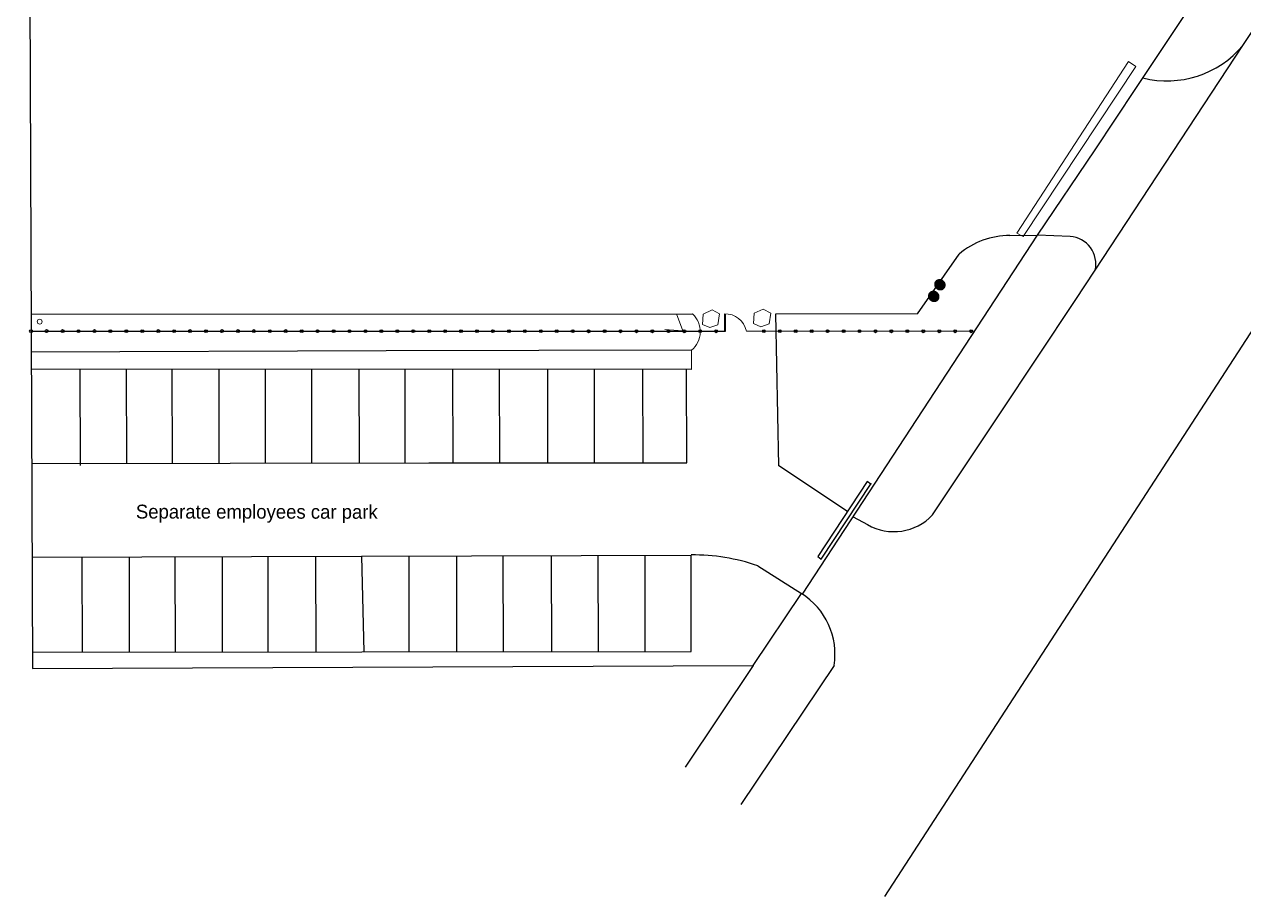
# Model space of a CAD drawing. Header units: inches. Extents: x -116118 to 73671, y 138219 to 302509.
# Drawn here: x -77734 to 10345, y 138219 to 201215 of the extents above; entities that cross this region are included whole.
import ezdxf

# ---------------------------------------------------------------- set-up
doc = ezdxf.new("R2010")
doc.units = ezdxf.units.IN
doc.header["$MEASUREMENT"] = 0
for name, color, linetype in [('001 SEC IP Cameras Inside', 150, 'Continuous'), ('EXTERIEUR', 6, 'Continuous'), ('IT', 170, 'Continuous'), ('NEW EQUIPEMENT', 10, 'Continuous')]:
    doc.layers.add(name, color=color, linetype=linetype)

msp = doc.modelspace()

# ---------------------------------------------------------------- hatches: boundary and pattern name
at = {"layer": '001 SEC IP Cameras Inside', "lineweight": 9, "ltscale": 100, "true_color": 0xf4ee51}
h = msp.add_hatch(dxfattribs=at)
h.set_pattern_fill('ANSI31', color=41)
h.set_pattern_definition([(45, (31500.05331, -21517.19956), (-0.08838834765, 0.08838834765), [])])
h.paths.add_polyline_path([(-11972, 182410, 1), (-11218, 182410, 1)])
h = msp.add_hatch(dxfattribs=at)
h.set_pattern_fill('ANSI31', color=41)
h.set_pattern_definition([(45, (31054.61344, -22356.14432), (-0.08838834765, 0.08838834765), [])])
h.paths.add_polyline_path([(-12417, 181571, 1), (-11663, 181571, 1)])

# ---------------------------------------------------------------- linework, layer by layer
at = {"layer": 'EXTERIEUR', "lineweight": 25, "ltscale": 100}
for p, q in [((-77734, 298273), (-77155, 154691)), ((73671, 275748), (-15592, 138219)), ((10282, 199698), (20438, 214926)), ((2558, 196573), (7817, 204474)), ((-380, 183456), (10282, 199698)), ((-386, 192151), (2558, 196573)), ((-4556, 185990), (-386, 192151)), ((-21513, 160052), (-4556, 185990)), ((-6542, 185958), (-4556, 185990)), ((-2176, 185898), (-4556, 185990)), ((-13203, 180311), (-10207, 184621)), ((-1826, 181281), (-380, 183456)), ((-7269, 173093), (-1826, 181281)), ((-77258, 180292), (-29465, 180306)), ((-23222, 169321), (-23447, 180308)), ((-51589, 177643), (-77247, 177540)), ((-29535, 177676), (-51589, 177643)), ((-29536, 176284), (-77242, 176311)), ((-12130, 165782), (-7269, 173093)), ((-18272, 166039), (-23222, 169321)), ((-16853, 168192), (-20423, 162775)), ((-20173, 162584), (-16566, 168046)), ((-16586, 168016), (-16853, 168192)), ((-16566, 168046), (-16586, 168016)), ((-17859, 165653), (-16823, 165084)), ((-29562, 155920), (-29569, 162891)), ((-24759, 162112), (-21602, 160109)), ((-20423, 162775), (-20173, 162584)), ((-25079, 154914), (-21602, 160109)), ((-77159, 155869), (-29562, 155920)), ((-77155, 154691), (-25079, 154914)), ((-25079, 154914), (-29992, 147572)), ((-19240, 154910), (-25968, 144868))]:
    msp.add_line(p, q, dxfattribs=at)
at = {"layer": 'EXTERIEUR', "lineweight": 9, "ltscale": 100}
for p, q in [((-23447, 180308), (-13203, 180311)), ((-29535, 177676), (-29536, 176284))]:
    msp.add_line(p, q, dxfattribs=at)
at = {"layer": 'EXTERIEUR', "lineweight": 25, "ltscale": 100}
for centre, radius, start, end in [((4822, 204231), 7096, 255.76024, 320.30469), ((-6629, 180507), 5451, 89.07771, 131.01053), ((-2325, 183907), 1997, 346.93232, 85.72164), ((-14921, 168428), 3847, 240.37985, 316.53112), ((-29375, 148856), 14037, 70.80112, 90.79359), ((-24330, 155733), 5156, 350.81888, 58.06353)]:
    msp.add_arc(centre, radius, start, end, dxfattribs=at)
at = {"layer": 'EXTERIEUR', "lineweight": 9, "ltscale": 100}
msp.add_arc((-30667, 179022), 1759, 310.05272, 46.88576, dxfattribs=at)
at = {"layer": 'IT', "lineweight": 25, "ltscale": 100}
for p, q in [((-73735, 176309), (-73699, 169362)), ((-70376, 176307), (-70368, 169513)), ((-67077, 176305), (-67069, 169517)), ((-63686, 176303), (-63678, 169521)), ((-60341, 176301), (-60333, 169525)), ((-56996, 176299), (-56988, 169529)), ((-53561, 176298), (-53553, 169533)), ((-50261, 176296), (-50253, 169537)), ((-46795, 176294), (-46787, 169541)), ((-43426, 176292), (-43419, 169545)), ((-39951, 176290), (-39943, 169549)), ((-36582, 176288), (-36574, 169553)), ((-33071, 176286), (-33063, 169557)), ((-29882, 169560), (-29890, 176284)), ((-77214, 169505), (-48523, 169539)), ((-48523, 169539), (-29882, 169560)), ((-77187, 162739), (-29569, 162891)), ((-73578, 162751), (-73571, 155873)), ((-70167, 162762), (-70160, 155877)), ((-66856, 162772), (-66849, 155880)), ((-63445, 162783), (-63438, 155884)), ((-60158, 162794), (-60151, 155887)), ((-56698, 162805), (-56690, 155891)), ((-53378, 162815), (-53216, 155894)), ((-49971, 162826), (-49963, 155898)), ((-46529, 162837), (-46522, 155902)), ((-43161, 162848), (-43153, 155905)), ((-39673, 162859), (-39666, 155909)), ((-36300, 162870), (-36292, 155912)), ((-32913, 162881), (-32906, 155916))]:
    msp.add_line(p, q, dxfattribs=at)
at = {"layer": 'NEW EQUIPEMENT', "lineweight": 9, "ltscale": 100}
for p, q in [((-6037, 186131), (2026, 198532)), ((2556, 198181), (-5578, 185895)), ((2026, 198532), (2556, 198181)), ((-6037, 186131), (-5578, 185895)), ((-30159, 179090), (-30634, 180306)), ((-27163, 179064), (-27162, 180306)), ((-27074, 179058), (-27074, 180306)), ((-30159, 179090), (-31476, 179185)), ((-25571, 179064), (-9086, 179061))]:
    msp.add_line(p, q, dxfattribs=at)
at = {"layer": 'NEW EQUIPEMENT', "lineweight": 25, "ltscale": 100}
msp.add_line((-77253, 179058), (-27074, 179058), dxfattribs=at)
at = {"layer": 'NEW EQUIPEMENT', "lineweight": 9, "ltscale": 100}
for points in [[(-28043, 180588), (-28707, 180285), (-28745, 179546), (-28214, 179319), (-27626, 179527), (-27512, 180304), (-28043, 180588)], [(-24352, 180650), (-25016, 180347), (-25053, 179608), (-24522, 179381), (-23934, 179589), (-23820, 180366), (-24352, 180650)]]:
    msp.add_lwpolyline(points, dxfattribs=at)
msp.add_circle((-76626, 179742), 179, dxfattribs=at)
at = {"layer": 'NEW EQUIPEMENT', "lineweight": 25, "ltscale": 100}
for centre, radius in [((-77253, 179058), 105), ((-77253, 179058), 1.455191522836685e-11), ((-76124, 179062), 105), ((-74973, 179062), 105), ((-73822, 179060), 105), ((-72670, 179063), 105), ((-71518, 179061), 105), ((-70366, 179061), 105), ((-69215, 179059), 105), ((-68062, 179062), 105), ((-66911, 179060), 105), ((-65762, 179062), 105), ((-64611, 179061), 105), ((-63458, 179064), 105), ((-62307, 179062), 105), ((-61155, 179062), 105), ((-60004, 179060), 105), ((-58851, 179063), 105), ((-57700, 179061), 105), ((-57698, 179059), 105), ((-56548, 179059), 105), ((-55396, 179057), 105), ((-54244, 179060), 105), ((-53092, 179058), 105), ((-51941, 179058), 105), ((-50789, 179056), 105), ((-49637, 179059), 105), ((-48485, 179057), 105), ((-47337, 179059), 105), ((-46185, 179057), 105), ((-45033, 179060), 105), ((-43881, 179058), 105), ((-42730, 179058), 105), ((-41578, 179056), 105), ((-40426, 179059), 105), ((-39274, 179058), 105), ((-39275, 179057), 105), ((-38123, 179055), 105), ((-36971, 179053), 105), ((-35819, 179056), 105), ((-34667, 179054), 105), ((-33516, 179054), 105), ((-32364, 179052), 105), ((-31212, 179055), 105), ((-30060, 179053), 105), ((-28911, 179055), 105), ((-27760, 179054), 105), ((-24312, 179056), 105), ((-23160, 179059), 105), ((-22009, 179058), 105), ((-20857, 179057), 105), ((-19705, 179056), 105), ((-18553, 179058), 105), ((-17401, 179057), 105), ((-17402, 179056), 105), ((-16250, 179054), 105), ((-15098, 179052), 105), ((-13946, 179055), 105), ((-12795, 179053), 105), ((-11643, 179053), 105), ((-10491, 179051), 105), ((-9339, 179054), 105)]:
    msp.add_circle(centre, radius, dxfattribs=at)
at = {"layer": 'NEW EQUIPEMENT', "lineweight": 9, "ltscale": 100}
msp.add_arc((-27103, 178741), 1566, 11.88935, 92.17542, dxfattribs=at)

# ---------------------------------------------------------------- texts
at = {"layer": 'NEW EQUIPEMENT', "lineweight": 25, "ltscale": 100}
msp.add_text('Separate employees car park', height=1000, rotation=359.93456, dxfattribs=at).set_placement((-69678, 165527))

doc.saveas('drawing.dxf')
